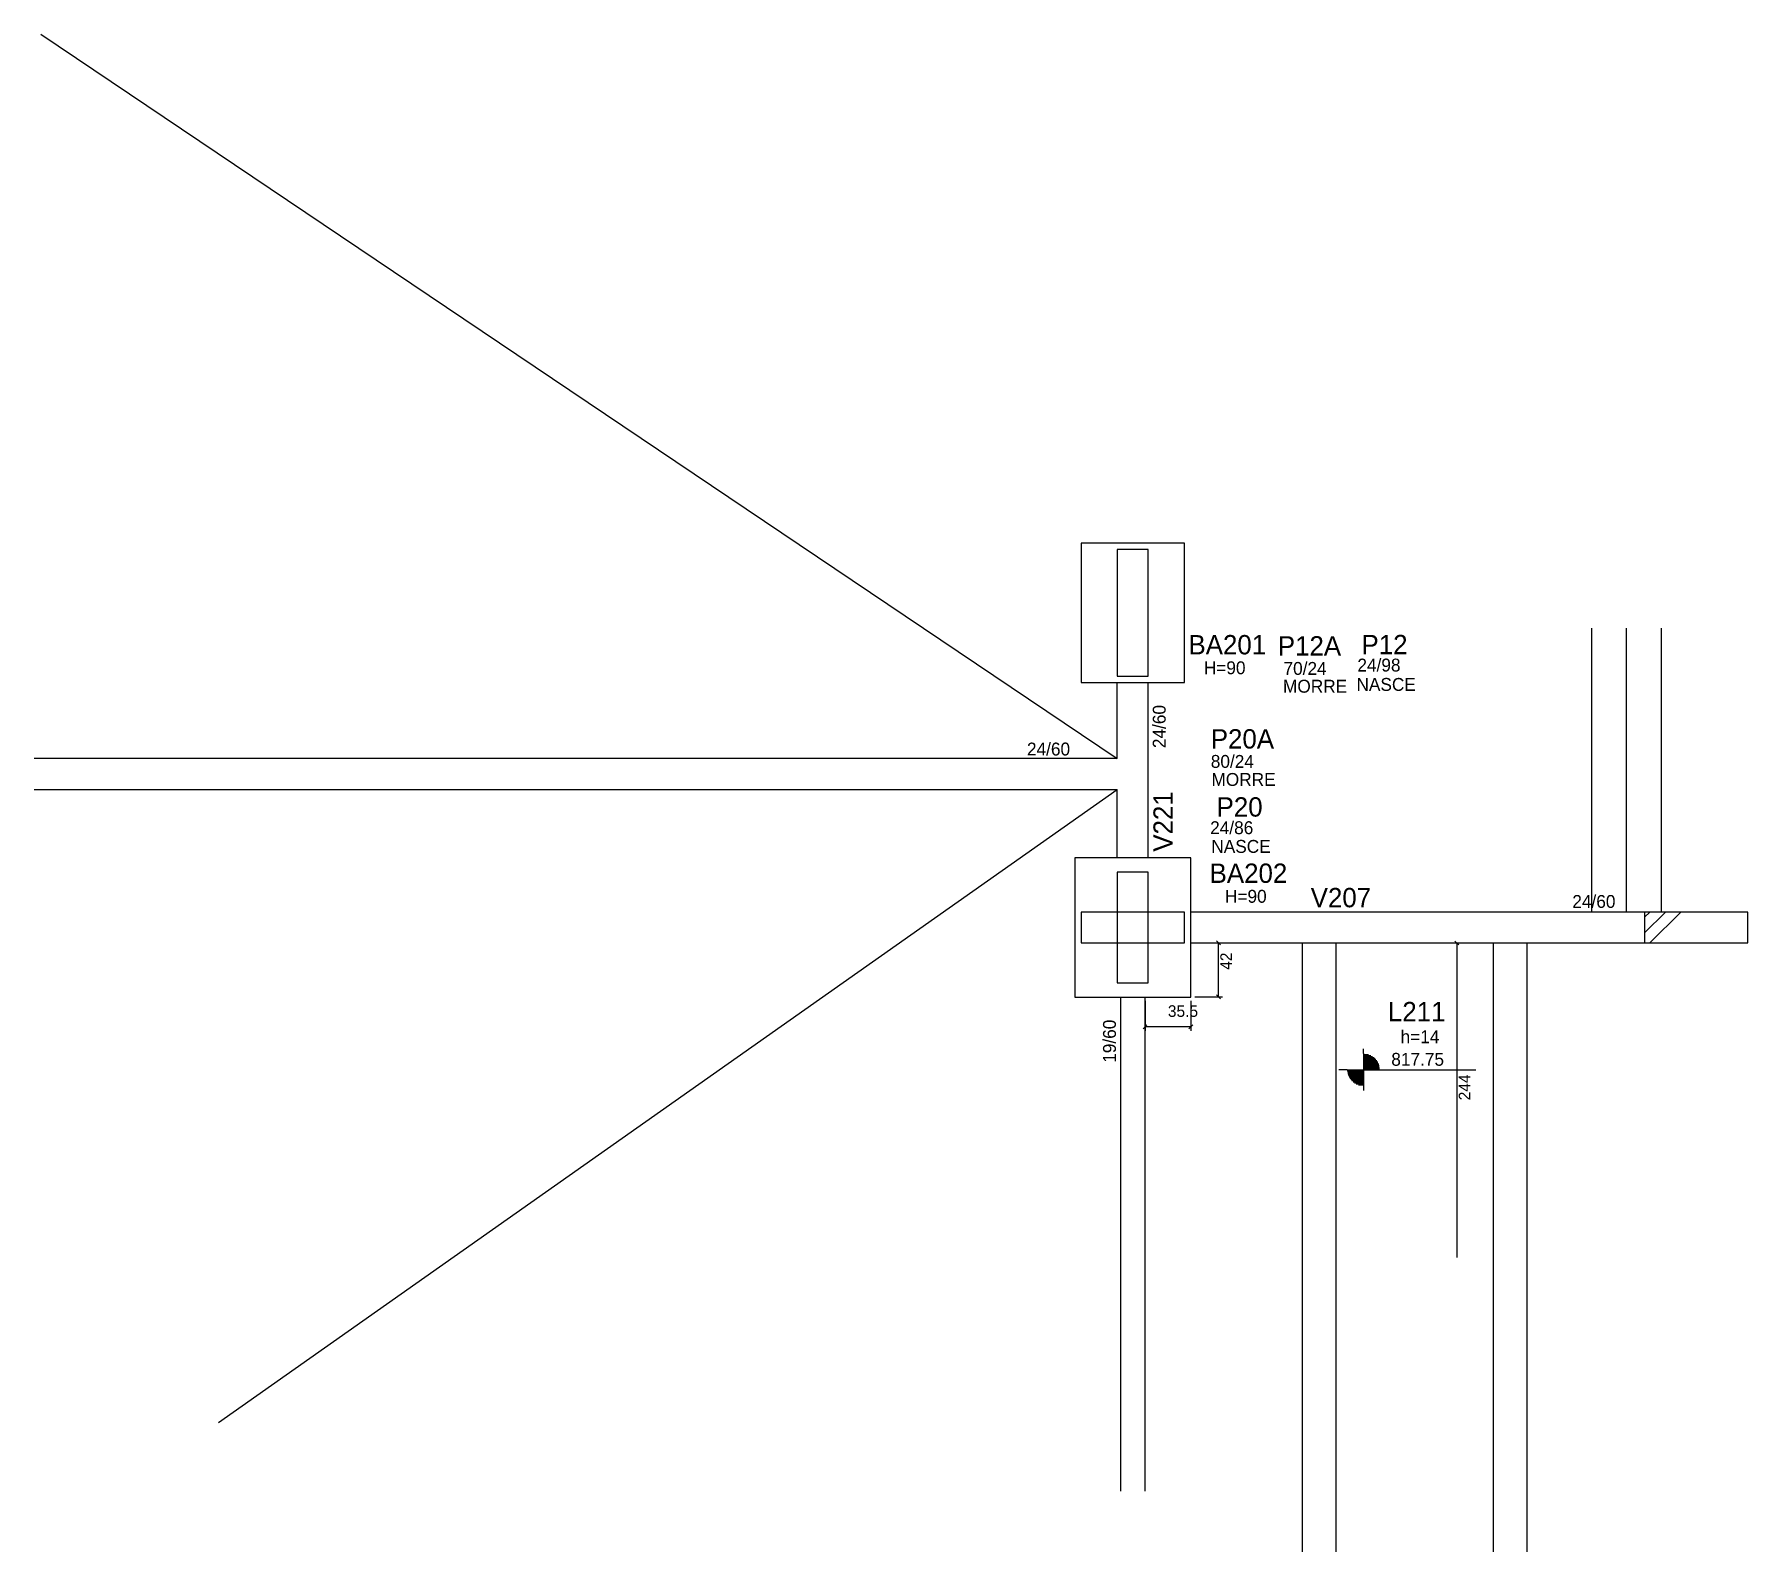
# Model space of a CAD drawing. Header units: metres. Extents: x 2769 to 4098, y 1701 to 2877.
import ezdxf

# ---------------------------------------------------------------- set-up
doc = ezdxf.new("R2010")
doc.units = ezdxf.units.M
for name, color, linetype in [('1', 7, 'Continuous'), ('3', 7, 'Continuous'), ('4', 7, 'Continuous'), ('7', 7, 'Continuous'), ('Painéis', 7, 'Continuous')]:
    doc.layers.add(name, color=color, linetype=linetype)

msp = doc.modelspace()

# ---------------------------------------------------------------- linework, layer by layer
at = {"layer": '1', "color": 1, "lineweight": 25}
for p, q in [((2773.9, 2877.2), (3608.9, 2315.6)), ((2911.7, 1800.8), (3608.9, 2291.6))]:
    msp.add_line(p, q, dxfattribs=at)
at = {"layer": '3', "color": 3, "lineweight": 25}
for p, q in [((3976.9, 2196.6), (3976.9, 2416.6)), ((4003.9, 2196.6), (4003.9, 2416.6)), ((4030.9, 2196.6), (4030.9, 2416.6)), ((3608.9, 2315.6), (3608.9, 2374.6)), ((3608.9, 2315.6), (2768.9, 2315.6)), ((2768.9, 2291.6), (3608.9, 2291.6)), ((3608.9, 2238.6), (3608.9, 2291.6)), ((4017.9, 2180.5), (4034, 2196.6)), ((4017.9, 2192.5), (4021.9, 2196.6)), ((4022, 2172.6), (4046, 2196.6)), ((3799.8, 2086.8), (3799.8, 2090.6)), ((3799.8, 2086.8), (3799.8, 2061.8)), ((3787.3, 2074.3), (3780.7, 2074.3)), ((3787.3, 2074.3), (3812.3, 2074.3)), ((3799.8, 2073.5), (3787.3, 2073.5)), ((3799.8, 2086.2), (3803.7, 2086.2)), ((3799.8, 2085.4), (3805.6, 2085.4)), ((3799.8, 2084.6), (3806.9, 2084.6)), ((3799.8, 2083.8), (3808, 2083.8)), ((3799.8, 2083), (3808.8, 2083)), ((3799.8, 2082.2), (3809.5, 2082.2)), ((3799.8, 2081.5), (3810.1, 2081.5)), ((3799.8, 2080.7), (3810.6, 2080.7)), ((3799.8, 2079.9), (3811, 2079.9)), ((3799.8, 2079.1), (3811.4, 2079.1)), ((3799.8, 2078.3), (3811.7, 2078.3)), ((3799.8, 2077.5), (3811.9, 2077.5)), ((3799.8, 2076.7), (3812.1, 2076.7)), ((3799.8, 2075.9), (3812.2, 2075.9)), ((3799.8, 2075.1), (3812.3, 2075.1)), ((3812.3, 2074.3), (3887.1, 2074.3)), ((3799.8, 2072.7), (3787.4, 2072.7)), ((3799.8, 2071.9), (3787.6, 2071.9)), ((3799.8, 2071.1), (3787.8, 2071.1)), ((3799.8, 2070.4), (3788, 2070.4)), ((3799.8, 2069.6), (3788.3, 2069.6)), ((3799.8, 2068.8), (3788.6, 2068.8)), ((3799.8, 2068), (3789.1, 2068)), ((3799.8, 2067.2), (3789.6, 2067.2)), ((3799.8, 2066.4), (3790.2, 2066.4)), ((3799.8, 2065.6), (3790.9, 2065.6)), ((3799.8, 2064.8), (3791.7, 2064.8)), ((3799.8, 2064), (3792.8, 2064)), ((3799.8, 2063.2), (3794.1, 2063.2)), ((3799.8, 2062.4), (3796, 2062.4)), ((3799.8, 2061.8), (3799.8, 2058.1))]:
    msp.add_line(p, q, dxfattribs=at)
for points in [[(3580.9, 2374.6), (3660.9, 2374.6), (3660.9, 2482.6), (3580.9, 2482.6), (3580.9, 2374.6)], [(3632.9, 2238.6), (3632.9, 2374.6)], [(3575.9, 2130.6), (3665.9, 2130.6), (3665.9, 2238.6), (3575.9, 2238.6), (3575.9, 2130.6)], [(4017.9, 2196.6), (3665.9, 2196.6)], [(3665.9, 2172.6), (4017.9, 2172.6)], [(3611.4, 2130.6), (3611.4, 1747.6)], [(3630.4, 1747.6), (3630.4, 2130.6)]]:
    msp.add_lwpolyline(points, dxfattribs=at)
at = {"layer": '7', "color": 7, "lineweight": 25}
for points in [[(3608.9, 2379.6), (3632.9, 2379.6), (3632.9, 2477.6), (3608.9, 2477.6), (3608.9, 2379.6)], [(3608.9, 2141.6), (3632.9, 2141.6), (3632.9, 2227.6), (3608.9, 2227.6), (3608.9, 2141.6)], [(3580.9, 2172.6), (3660.9, 2172.6), (3660.9, 2196.6), (3580.9, 2196.6), (3580.9, 2172.6)], [(4017.9, 2172.6), (4097.9, 2172.6), (4097.9, 2196.6), (4017.9, 2196.6), (4017.9, 2172.6)]]:
    msp.add_lwpolyline(points, dxfattribs=at)
at = {"layer": 'Painéis', "color": 4, "lineweight": 25}
for p, q in [((3668.9, 2172.8), (3690.4, 2172.8)), ((3687.4, 2130.8), (3687.4, 2172.8)), ((3872.2, 2172.6), (3872.2, 1928.6)), ((3630.4, 2127.8), (3630.4, 2104.6)), ((3665.9, 2127.8), (3665.9, 2104.6)), ((3668.9, 2130.8), (3690.4, 2130.8)), ((3665.9, 2107.6), (3630.4, 2107.6))]:
    msp.add_line(p, q, dxfattribs=at)
at = {"layer": 'Painéis', "color": 0, "lineweight": 25}
for p, q in [((3688.9, 2171.3), (3685.9, 2174.3)), ((3873.7, 2171.1), (3870.7, 2174.1)), ((3685.9, 2132.3), (3688.9, 2129.3)), ((3631.9, 2109.1), (3628.9, 2106.1)), ((3664.4, 2106.1), (3667.4, 2109.1))]:
    msp.add_line(p, q, dxfattribs=at)
at = {"layer": 'Painéis', "color": 200, "lineweight": 25}
for p, q in [((3752.4, 2172.6), (3752.4, 1700.6)), ((3778.4, 2172.6), (3778.4, 1700.6)), ((3900.4, 2172.6), (3900.4, 1700.6)), ((3926.4, 2172.6), (3926.4, 1700.6))]:
    msp.add_line(p, q, dxfattribs=at)

# ---------------------------------------------------------------- texts
at = {"layer": '3', "color": 3, "lineweight": 25}
for s, p in [('24/98', (3795.1, 2383.1)), ('H=90', (3676, 2381)), ('70/24', (3737.8, 2380.5)), ('MORRE', (3737.4, 2366.7)), ('NASCE', (3794.4, 2368.1)), ('24/60', (3538.8, 2318)), ('80/24', (3681.4, 2308.4)), ('MORRE', (3681.9, 2294.4)), ('24/86', (3680.9, 2257)), ('NASCE', (3681.8, 2242.5)), ('H=90', (3692.4, 2203.8)), ('24/60', (3961.8, 2199.8)), ('h=14', (3828.6, 2094.9)), ('817.75', (3821.4, 2077.4))]:
    msp.add_text(s, height=10, dxfattribs=at).set_placement(p)
for s, p in [('24/60', (3646.4, 2323.7)), ('19/60', (3607.8, 2079.7))]:
    msp.add_text(s, height=10, rotation=90, dxfattribs=at).set_placement(p)
at = {"layer": '4', "color": 4, "lineweight": 25}
for s, p in [('BA201', (3664.1, 2396.4)), ('P12A', (3733.4, 2395.5)), ('P12', (3798.3, 2396.5)), ('P20A', (3681.4, 2323.4)), ('P20', (3685.9, 2270.6)), ('BA202', (3680.5, 2219.2)), ('V207', (3758.9, 2200.3)), ('L211', (3818.8, 2111.9))]:
    msp.add_text(s, height=15, dxfattribs=at).set_placement(p)
msp.add_text('V221', height=15, rotation=90, dxfattribs=at).set_placement((3651.9, 2243.4))
at = {"layer": 'Painéis', "color": 240, "lineweight": 25}
for s, p in [('42', (3697.8, 2151.8)), ('244', (3882.7, 2050.6))]:
    msp.add_text(s, height=9, rotation=90, dxfattribs=at).set_placement(p)
msp.add_text('35.5', height=9, dxfattribs=at).set_placement((3648.1, 2115.3))

doc.saveas('drawing.dxf')
